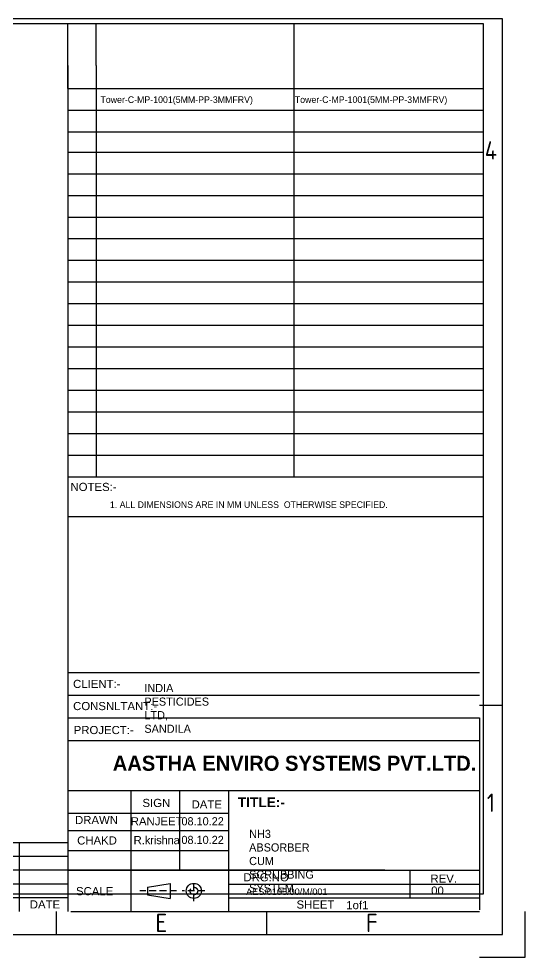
# Model space of a CAD drawing. Header units: inches. Extents: x -36349 to 130474, y -1458 to 49216.
# Drawn here: x 67585 to 73128, y 212 to 10482 of the extents above; entities that cross this region are included whole.
import ezdxf
from ezdxf.enums import TextEntityAlignment as Align

# ---------------------------------------------------------------- set-up
doc = ezdxf.new("R2010")
doc.units = ezdxf.units.IN
doc.header["$MEASUREMENT"] = 0
doc.linetypes.add('HIDDEN', pattern=[0.375, 0.25, -0.125])
for name, color, linetype in [('BORDER', 7, 'Continuous'), ('BOUN', 4, 'Continuous'), ('DIM', 11, 'Continuous'), ('EQTXT', 6, 'Continuous'), ('LINE NO', 7, 'Continuous'), ('TEXT', 6, 'Continuous')]:
    doc.layers.add(name, color=color, linetype=linetype)
doc.styles.add('BAUHAUS', font='')
doc.styles.add('ISOCP', font='isocp.shx')
doc.styles.get('BAUHAUS').set_extended_font_data('Bauhaus Md BT', bold=True)

msp = doc.modelspace()

# ---------------------------------------------------------------- linework, layer by layer
msp.add_line((70594.6, 10425.3), (70594.6, 5923))
at = {"color": 0}
for p, q in [((68122.8, 9719.6), (68122.8, 9979.7)), ((68122.8, 9971.9), (68122.8, 713.5)), ((68810.5, 2037.8), (68810.5, 1163.6)), ((69344.8, 2037.8), (69344.8, 1163.6)), ((69879.2, 2037.8), (69879.2, 1163.6)), ((68810.5, 1789.5), (68810.5, 1163.6)), ((68122.8, 1463.7), (62299.6, 1463.7)), ((68122.8, 1313.6), (62299.6, 1313.6)), ((68122.8, 1163.6), (62299.6, 1163.6)), ((71592.4, 1163.6), (68122.8, 1163.6)), ((68810.5, 1163.6), (68810.5, 713.5)), ((69879.2, 1163.6), (69879.2, 713.5)), ((71592.4, 1163.6), (72626.5, 1163.6)), ((71865.6, 1163.6), (71865.6, 863.5)), ((72626.5, 1163.6), (72626.5, 863.5)), ((68122.8, 1013.5), (62299.6, 1013.5)), ((68993.2, 979.6), (69241.1, 1020.9)), ((68993.2, 979.6), (68993.2, 896.9)), ((69241.1, 1020.9), (69241.1, 855.6)), ((69500.4, 938.2), (69501.9, 938.2)), ((69501.2, 937.5), (69501.2, 939)), ((69879.2, 1013.5), (72626.5, 1013.5)), ((68122.8, 863.5), (62299.6, 863.5)), ((68993.2, 896.9), (69241.1, 855.6)), ((69879.2, 863.5), (72626.5, 863.5)), ((71252.9, 715.4), (71252.9, 713.5))]:
    msp.add_line(p, q, dxfattribs=at)
at = {"color": 0, "linetype": 'HIDDEN', "ltscale": 300}
for p, q in [((69501.2, 827), (69501.2, 1048.6)), ((69312.4, 938.2), (68910.8, 938.2)), ((69622.4, 938.2), (69372.5, 938.2))]:
    msp.add_line(p, q, dxfattribs=at)
at = {"color": 0}
msp.add_circle((69501.2, 938.2), 82.6, dxfattribs=at)
at = {"color": 0, "linetype": 'HIDDEN', "ltscale": 250}
msp.add_circle((69501.2, 937.5), 41.3, dxfattribs=at)
at = {"layer": 'BORDER', "color": 0}
for p, q in [((72877, 2967.8), (72877, 7977.6)), ((68122.8, 3328.3), (72626.5, 3328.3)), ((68122.8, 3080), (68122.8, 713.5)), ((68122.8, 3080), (72626.5, 3080)), ((72877, 2967.8), (72626.5, 2967.8)), ((68122.8, 2831.5), (72626.5, 2831.5)), ((72626.5, 2831.7), (72626.5, 732.5)), ((68122.8, 2583.4), (72626.5, 2583.4)), ((68122.8, 2037.8), (72341, 2037.8)), ((68408.3, 2037.8), (72626.5, 2037.8)), ((68122.8, 1789.5), (69879.2, 1789.5)), ((68122.8, 1600.7), (69879.2, 1600.7)), ((67588.4, 1463.7), (67588.4, 713.5)), ((68122.8, 1382.1), (69879.2, 1382.1)), ((68122.8, 1163.6), (72626.5, 1163.6)), ((67992.5, 713.5), (67992.5, 463)), ((68408.3, 713.5), (72626.5, 713.5)), ((70297, 713.5), (70297, 463)), ((71966.7, 715.4), (71966.7, 713.5)), ((73127.5, 212.5), (73127.5, 713.5)), ((72626.5, 212.5), (73127.5, 212.5))]:
    msp.add_line(p, q, dxfattribs=at)
for points in [[(72877, 463), (72877, 10482.5), (58499, 10482.5), (58499, 463)], [(72672.1, 906.7), (72672.1, 10425.3), (58795, 10425.3), (58795, 906.7)]]:
    msp.add_lwpolyline(points, close=True, dxfattribs=at)
for points in [[(72626.5, 1707.2), (72626.5, 1474.7)], [(72626.5, 1506.5), (72626.5, 1258.6)]]:
    msp.add_lwpolyline(points, dxfattribs=at)
at = {"layer": 'BOUN', "color": 0}
for p, q in [((68433.3, 9971.9), (68433.3, 5469.6)), ((68122.8, 9719.6), (72672.1, 9719.6)), ((68122.8, 9482.7), (72672.1, 9482.7)), ((68122.8, 9245.7), (72672.1, 9245.7)), ((68122.8, 9024), (72672.1, 9024)), ((68122.8, 8787.1), (72672.1, 8787.1)), ((68122.8, 8550.1), (72672.1, 8550.1)), ((68122.8, 8313.1), (72672.1, 8313.1)), ((68122.8, 8076.2), (72672.1, 8076.2)), ((68122.8, 7839.2), (72672.1, 7839.2)), ((68122.8, 7602.3), (72672.1, 7602.3)), ((68122.8, 7365.3), (72672.1, 7365.3)), ((68122.8, 7128.3), (72672.1, 7128.3)), ((68122.8, 6891.4), (72672.1, 6891.4)), ((68122.8, 6654.4), (72626.5, 6654.4)), ((68122.8, 6417.4), (72626.5, 6417.4)), ((68122.8, 6180.5), (72626.5, 6180.5)), ((68122.8, 5943.5), (72626.5, 5943.5)), ((68122.8, 5706.5), (72626.5, 5706.5)), ((68122.8, 5469.6), (72626.5, 5469.6)), ((68122.8, 5036.2), (72626.5, 5036.2)), ((68153.8, 713.5), (72626.5, 713.5))]:
    msp.add_line(p, q, dxfattribs=at)
at = {"layer": 'EQTXT', "color": 7, "linetype": 'ByBlock'}
for p, q in [((68122.8, 9979.7), (68122.8, 10425.3)), ((68433.3, 9971.9), (68433.3, 10425.3)), ((72626.5, 6654.4), (72672.1, 6654.4)), ((72626.5, 6417.4), (72672.1, 6417.4)), ((72626.5, 6180.5), (72672.1, 6180.5)), ((70594.6, 5943.5), (70594.6, 5469.6)), ((72626.5, 5943.5), (72672.1, 5943.5)), ((72626.5, 5706.5), (72672.1, 5706.5)), ((72626.5, 5469.6), (72672.1, 5469.6)), ((72626.5, 5036.2), (72672.1, 5036.2))]:
    msp.add_line(p, q, dxfattribs=at)

# ---------------------------------------------------------------- texts
at = {"color": 0, "width": 0.9, "attachment_point": 1}
for s, insert, char_height in [('{\\fArial|b0|i0|c0|p34;NOTES:-}', (68150.9, 5404), 89.062), ('{\\fArial|b0|i0|c0|p34;CLIENT:-}', (68179.1, 3248), 89.062), ('INDIA PESTICIDES LTD, SANDILA', (68959.4, 3202.9), 89.062), ('{\\fArial|b0|i0|c0|p34;CONSNLTANT:-}', (68179.7, 3005.7), 89.062), ('{\\fArial|b0|i0|c0|p34;PROJECT:-}', (68186.1, 2743.5), 89.062), ('{\\fArial|b1|i0|c0|p34;TITLE:-}', (69982.8, 1962.1), 106.875), ('{\\fArial|b0|i0|c0|p34;SIGN}', (68938.6, 1945.5), 89.062), ('{\\fArial|b0|i0|c0|p34;DATE}', (69476, 1929.9), 89.062), ('{\\fArial|b0|i0|c0|p34;DRAWN}', (68200.6, 1758.7), 89.062), ('08.10.22', (69365.1, 1744.7), 89.06), ('{\\fArial|b0|i0|c0|p34;RANJEET}', (68810.5, 1744.7), 89.062), ('{\\fArial|b0|i0|c0|p34;R\\T0.95;.krishna}', (68841.2, 1538.6), 89.062), ('08.10.22', (69365.1, 1541.1), 89.06), ('NH3 ABSORBER CUM SCRUBBING\\PSYSTEM', (70106, 1607), 89.062), ('{\\fArial|b0|i0|c0|p34;CHAKD}', (68223.7, 1535.1), 89.062), ('{\\fArial|b0|i0|c0|p34;DRG.NO}', (70043.3, 1132), 89.062), ('{\\fArial|b0|i0|c0|p34;REV.}', (72090.5, 1117.1), 89.062), ('{\\fArial|b0|i0|c0|p34;SCALE}', (68211.2, 980.1), 89.062), ('{\\fArial|b0|i0|c0|p34;AES/0105/00/M/001}', (70072.8, 964.9), 71.25), ('{\\fArial|b0|i0|c0|p34;  00}', (72098, 987), 89.062), ('{\\fArial|b0|i0|c0|p34;DATE}', (67705.7, 835.1), 89.062), ('{\\fArial|b0|i0|c0|p34;SHEET\\Fromans|c0; }', (70624.5, 834.1), 89.062), ('{\\fArial|b0|i0|c0|p34;1of1 }', (71169, 827.2), 89.062)]:
    msp.add_mtext(s, dxfattribs=dict(at, insert=insert, char_height=char_height))
at = {"layer": 'BORDER', "color": 0, "style": 'ISOCP'}
for s, p in [('4', (72751.8, 9042.2)), ('1', (72751.8, 1903.3)), ('E', (69144.7, 588.2)), ('F', (71449.2, 588.2))]:
    msp.add_text(s, height=200.4, dxfattribs=at).set_placement(p, align=Align.MIDDLE)
at = {"layer": 'DIM', "color": 0, "insert": (70602.9, 2334.2), "char_height": 164.766, "width": 3754.487, "attachment_point": 5, "style": 'BAUHAUS'}
msp.add_mtext('AASTHA ENVIRO SYSTEMS PVT.LTD.', dxfattribs=at)
at = {"layer": 'LINE NO', "color": 4, "linetype": 'ByBlock', "char_height": 72, "attachment_point": 1}
for insert in [(68478.4, 9633.5), (70605.7, 9633.5)]:
    msp.add_mtext('Tower-C-MP-1001(5MM-PP-3MMFRV) ', dxfattribs=dict(at, insert=insert))
at = {"layer": 'TEXT', "color": 0}
msp.add_text('1. ALL DIMENSIONS ARE IN MM UNLESS  OTHERWISE SPECIFIED.', height=71.528, dxfattribs=at).set_placement((68582.8, 5129.6))

doc.saveas('drawing.dxf')
